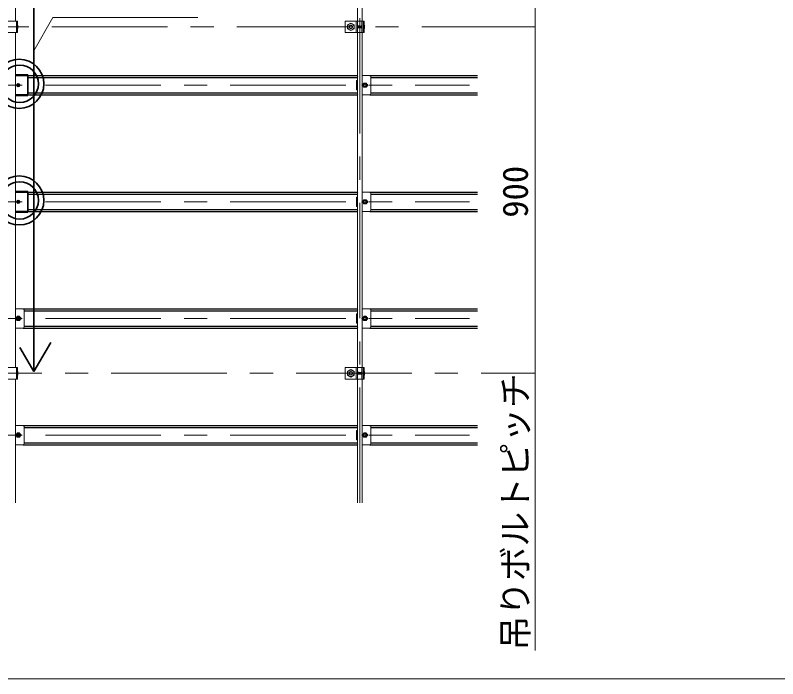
# Model space of a CAD drawing. Units: millimetres on the paper, enlarged 40 times, with parts at other scales. Extents: x -7800 to 7800, y -5578 to 5491.
# Drawn here: x 2500 to 3820, y 209 to 1358 of the extents above; entities that cross this region are included whole.
import ezdxf
from ezdxf.enums import TextEntityAlignment as Align

# ---------------------------------------------------------------- set-up
doc = ezdxf.new("R2010")
doc.units = ezdxf.units.MM
doc.header["$LTSCALE"] = 40
for name, pattern in [('CHAIN1', [8, 5, -1, 1, -1]), ('DASHED1', [1.8, 1.2, -0.6]), ('DASHED2', [3, 2, -1])]:
    doc.linetypes.add(name, pattern=pattern)
for name, color, linetype, lineweight in [('5-0_中心線', 4, 'CHAIN1', 9), ('5-1_吊りボルト', 7, 'Continuous', 18), ('5-2_野縁受け', 3, 'Continuous', 18), ('5-3_野縁', 2, 'Continuous', 25), ('5-4_斜め部材', 6, 'Continuous', 35), ('5-5_寸法', 7, 'Continuous', 9), ('5-6_文字', 7, 'Continuous', 18), ('5-7_金具', 6, 'Continuous', 35), ('5-A_クリップ', 7, 'Continuous', 18), ('5-B_ビス', 7, 'Continuous', 18), ('F-2_太線１', 3, 'Continuous', 18)]:
    doc.layers.add(name, color=color, linetype=linetype, lineweight=lineweight)
doc.styles.add('ＭＳ ゴシック', font='')
doc.styles.get('ＭＳ ゴシック').set_extended_font_data('MS Gothic')

msp = doc.modelspace()

# ---------------------------------------------------------------- linework, layer by layer
at = {"layer": '5-0_中心線'}
for p, q in [((3096.52, 513.54), (3096.52, 2262.87)), ((1923.85, 1338.21), (3400.52, 1338.21)), ((1592.52, 1237.21), (3286.52, 1237.21)), ((1592.52, 1035.21), (3286.52, 1035.21)), ((1592.52, 833.21), (3286.52, 833.21)), ((1706.51, 738.21), (3400.52, 738.21)), ((1592.52, 631.21), (3286.52, 631.21))]:
    msp.add_line(p, q, dxfattribs=at)
at = {"layer": '5-1_吊りボルト'}
for p, q in [((2504.29, 1348.21), (2471.18, 1348.21)), ((2502.35, 1328.21), (2502.35, 1348.21)), ((3071.18, 1348.21), (3071.18, 1328.21)), ((3104.29, 1348.21), (3071.18, 1348.21)), ((3092.52, 1328.21), (3092.52, 1348.21)), ((3100.18, 1328.21), (3100.18, 1348.21)), ((3102.35, 1328.21), (3102.35, 1348.21)), ((3075.52, 1341.48), (3081.18, 1344.75)), ((3075.52, 1334.94), (3075.52, 1341.48)), ((3081.18, 1344.75), (3086.85, 1341.48)), ((2504.29, 748.21), (2471.18, 748.21)), ((2502.35, 728.21), (2502.35, 748.21)), ((3071.18, 748.21), (3071.18, 728.21)), ((3104.29, 748.21), (3071.18, 748.21)), ((3075.52, 741.48), (3081.18, 744.75)), ((3075.52, 734.94), (3075.52, 741.48)), ((3081.18, 744.75), (3086.85, 741.48)), ((3092.52, 728.21), (3092.52, 748.21)), ((3100.18, 728.21), (3100.18, 748.21)), ((3102.35, 728.21), (3102.35, 748.21))]:
    msp.add_line(p, q, dxfattribs=at)
at = {"layer": '5-1_吊りボルト', "linetype": 'DASHED2'}
for p, q in [((3090.38, 1328.21), (3090.38, 1348.21)), ((3090.38, 728.21), (3090.38, 748.21))]:
    msp.add_line(p, q, dxfattribs=at)
at = {"layer": '5-1_吊りボルト'}
for points in [[(2471.18, 1328.21), (2504.29, 1328.21), (2504.29, 1348.21)], [(3071.18, 1328.21), (3104.29, 1328.21), (3104.29, 1348.21)], [(3075.52, 1334.94), (3081.18, 1331.66), (3086.85, 1334.94), (3086.85, 1341.48)], [(2471.18, 728.21), (2504.29, 728.21), (2504.29, 748.21)], [(3071.18, 728.21), (3104.29, 728.21), (3104.29, 748.21)], [(3075.52, 734.94), (3081.18, 731.66), (3086.85, 734.94), (3086.85, 741.48)]]:
    msp.add_lwpolyline(points, dxfattribs=at)
for centre, radius in [((3081.18, 1338.21), 5.67), ((3081.18, 1338.21), 3.18), ((3081.18, 738.21), 5.67), ((3081.18, 738.21), 3.18)]:
    msp.add_circle(centre, radius, dxfattribs=at)
at = {"layer": '5-1_吊りボルト', "linetype": 'DASHED1'}
for centre in [(3081.18, 1338.21), (3081.18, 738.21)]:
    msp.add_circle(centre, 2.84, dxfattribs=at)
at = {"layer": '5-2_野縁受け'}
for p, q in [((2500.52, 1348.21), (2500.52, 1928.21)), ((3092.52, 1348.21), (3092.52, 1928.21)), ((3100.52, 1348.21), (3100.52, 1928.21)), ((2500.52, 748.21), (2500.52, 1328.21)), ((3092.52, 748.21), (3092.52, 1328.21)), ((3100.52, 748.21), (3100.52, 1328.21)), ((2500.52, 513.54), (2500.52, 728.21)), ((3092.52, 513.54), (3092.52, 728.21)), ((3100.52, 513.54), (3100.52, 728.21))]:
    msp.add_line(p, q, dxfattribs=at)
at = {"layer": '5-3_野縁'}
for p, q in [((2522.35, 1253.87), (3092.52, 1253.87)), ((3113.85, 1253.87), (3300.52, 1253.87)), ((2522.35, 1250.54), (3092.52, 1250.54)), ((3115.85, 1250.54), (3300.52, 1250.54)), ((2522.35, 1223.87), (3092.52, 1223.87)), ((2522.35, 1220.54), (3092.52, 1220.54)), ((3113.85, 1220.54), (3300.52, 1220.54)), ((3115.85, 1223.87), (3300.52, 1223.87)), ((2522.35, 1051.87), (3092.52, 1051.87)), ((2522.35, 1048.54), (3092.52, 1048.54)), ((3113.85, 1051.87), (3300.52, 1051.87)), ((3115.85, 1048.54), (3300.52, 1048.54)), ((2522.35, 1021.87), (3092.52, 1021.87)), ((2522.35, 1018.54), (3092.52, 1018.54)), ((3113.85, 1018.54), (3300.52, 1018.54)), ((3115.85, 1021.87), (3300.52, 1021.87)), ((2513.85, 849.87), (3092.52, 849.87)), ((2515.85, 846.54), (3092.52, 846.54)), ((3113.85, 849.87), (3300.52, 849.87)), ((3115.85, 846.54), (3300.52, 846.54)), ((2515.85, 819.87), (3092.52, 819.87)), ((3115.85, 819.87), (3300.52, 819.87)), ((2513.85, 816.54), (3092.52, 816.54)), ((3113.85, 816.54), (3300.52, 816.54)), ((2513.85, 647.87), (3092.52, 647.87)), ((3113.85, 647.87), (3300.52, 647.87)), ((2515.85, 644.54), (3092.52, 644.54)), ((3115.85, 644.54), (3300.52, 644.54)), ((2513.85, 614.54), (3092.52, 614.54)), ((2515.85, 617.87), (3092.52, 617.87)), ((3113.85, 614.54), (3300.52, 614.54)), ((3115.85, 617.87), (3300.52, 617.87))]:
    msp.add_line(p, q, dxfattribs=at)
at = {"layer": '5-4_斜め部材'}
for p, q in [((2532.59, 1938.21), (2532.59, 741.2)), ((2532.59, 741.2), (2508.43, 783.05)), ((2532.59, 741.2), (2561.74, 791.69))]:
    msp.add_line(p, q, dxfattribs=at)
at = {"layer": '5-5_寸法', "color": 4}
for p, q in [((3400.52, 1338.21), (3400.52, 1938.21)), ((3400.52, 258.21), (3400.52, 1338.21))]:
    msp.add_line(p, q, dxfattribs=at)
at = {"layer": '5-6_文字'}
for q in [(2532.28, 1296.64), (2816.62, 1354.38)]:
    msp.add_line((2565.61, 1354.38), q, dxfattribs=at)
at = {"layer": '5-7_金具'}
for p, q in [((2500.52, 1255.21), (2522.35, 1255.21)), ((2522.35, 1219.21), (2522.35, 1255.21)), ((2500.52, 1219.21), (2522.35, 1219.21)), ((2500.52, 1053.21), (2522.35, 1053.21)), ((2522.35, 1017.21), (2522.35, 1053.21)), ((2500.52, 1017.21), (2522.35, 1017.21))]:
    msp.add_line(p, q, dxfattribs=at)
at = {"layer": '5-7_金具', "linetype": 'DASHED1'}
for p, q in [((2500.52, 1254.14), (2522.35, 1254.14)), ((2500.52, 1220.27), (2522.35, 1220.27)), ((2500.52, 1052.14), (2522.35, 1052.14)), ((2500.52, 1018.27), (2522.35, 1018.27))]:
    msp.add_line(p, q, dxfattribs=at)
at = {"layer": '5-7_金具'}
for centre, radius in [((2507.33, 1239.61), 42.53), ((2508.06, 1239.61), 32.35), ((2505.52, 1237.21), 2.17), ((2507.33, 1037.61), 42.53), ((2508.06, 1037.61), 32.35), ((2505.52, 1035.21), 2.17)]:
    msp.add_circle(centre, radius, dxfattribs=at)
at = {"layer": '5-A_クリップ'}
for p, q in [((3113.85, 1253.87), (3100.52, 1253.87)), ((3090.98, 1245.21), (3092.52, 1245.21)), ((3090.98, 1229.21), (3090.98, 1245.21)), ((3094.52, 1252.77), (3094.73, 1252.77)), ((3115.85, 1222.54), (3115.85, 1251.87)), ((3115.85, 1251.02), (3115.85, 1223.39)), ((3092.52, 1229.21), (3090.98, 1229.21)), ((3094.73, 1221.64), (3094.52, 1221.64)), ((3100.52, 1220.54), (3113.85, 1220.54)), ((3090.98, 1043.21), (3092.52, 1043.21)), ((3090.98, 1027.21), (3090.98, 1043.21)), ((3094.52, 1050.77), (3094.73, 1050.77)), ((3113.85, 1051.87), (3100.52, 1051.87)), ((3115.85, 1020.54), (3115.85, 1049.87)), ((3115.85, 1049.02), (3115.85, 1021.39)), ((3092.52, 1027.21), (3090.98, 1027.21)), ((3094.73, 1019.64), (3094.52, 1019.64)), ((3100.52, 1018.54), (3113.85, 1018.54)), ((2513.85, 849.87), (2500.52, 849.87)), ((2515.85, 818.54), (2515.85, 847.87)), ((2515.85, 847.02), (2515.85, 819.39)), ((3094.52, 848.77), (3094.73, 848.77)), ((3113.85, 849.87), (3100.52, 849.87)), ((3115.85, 818.54), (3115.85, 847.87)), ((3115.85, 847.02), (3115.85, 819.39)), ((3090.98, 841.21), (3092.52, 841.21)), ((3090.98, 825.21), (3090.98, 841.21)), ((3092.52, 825.21), (3090.98, 825.21)), ((2500.52, 816.54), (2513.85, 816.54)), ((3094.73, 817.64), (3094.52, 817.64)), ((3100.52, 816.54), (3113.85, 816.54)), ((2513.85, 647.87), (2500.52, 647.87)), ((3094.52, 646.77), (3094.73, 646.77)), ((3113.85, 647.87), (3100.52, 647.87)), ((2515.85, 616.54), (2515.85, 645.87)), ((2515.85, 645.02), (2515.85, 617.39)), ((3090.98, 639.21), (3092.52, 639.21)), ((3090.98, 623.21), (3090.98, 639.21)), ((3115.85, 616.54), (3115.85, 645.87)), ((3115.85, 645.02), (3115.85, 617.39)), ((3092.52, 623.21), (3090.98, 623.21)), ((2500.52, 614.54), (2513.85, 614.54)), ((3094.73, 615.64), (3094.52, 615.64)), ((3100.52, 614.54), (3113.85, 614.54))]:
    msp.add_line(p, q, dxfattribs=at)
for centre, radius, start, end in [((3113.85, 1251.87), 2, 0, 90), ((3102.68, 1237.21), 2.17, 94.04304, 265.95748), ((3108.35, 1237.21), 2.17, 274.042, 85.95748), ((3113.85, 1222.54), 2, 270, 0), ((3113.85, 1049.87), 2, 0, 90), ((3102.68, 1035.21), 2.17, 94.04304, 265.95748), ((3108.35, 1035.21), 2.17, 274.042, 85.95748), ((3113.85, 1020.54), 2, 270, 0), ((2513.85, 847.87), 2, 0, 90), ((3113.85, 847.87), 2, 0, 90), ((2502.68, 833.21), 2.17, 94.04304, 265.95748), ((2508.35, 833.21), 2.17, 274.042, 85.95748), ((3102.68, 833.21), 2.17, 94.04304, 265.95748), ((3108.35, 833.21), 2.17, 274.042, 85.95748), ((2513.85, 818.54), 2, 270, 0), ((3113.85, 818.54), 2, 270, 0), ((2513.85, 645.87), 2, 0, 90), ((3113.85, 645.87), 2, 0, 90), ((2502.68, 631.21), 2.17, 94.04304, 265.95748), ((2508.35, 631.21), 2.17, 274.042, 85.95748), ((3102.68, 631.21), 2.17, 94.04304, 265.95748), ((3108.35, 631.21), 2.17, 274.042, 85.95748), ((2513.85, 616.54), 2, 270, 0), ((3113.85, 616.54), 2, 270, 0)]:
    msp.add_arc(centre, radius, start, end, dxfattribs=at)
at = {"layer": '5-B_ビス'}
for p, q in [((2504.68, 1335.89), (2504.68, 1340.51)), ((3092.52, 1339.7), (3092.56, 1339.66)), ((3092.52, 1336.58), (3092.56, 1336.53)), ((3092.56, 1339.66), (3092.77, 1339.66)), ((3092.56, 1339.66), (3092.77, 1336.74)), ((3092.56, 1336.53), (3092.77, 1336.74)), ((3092.77, 1339.66), (3092.97, 1339.87)), ((3092.77, 1339.66), (3092.97, 1336.74)), ((3092.77, 1336.74), (3092.97, 1336.74)), ((3092.97, 1339.87), (3093.18, 1339.66)), ((3092.97, 1336.74), (3093.18, 1336.53)), ((3093.18, 1339.66), (3093.39, 1339.66)), ((3093.18, 1339.66), (3093.39, 1336.74)), ((3093.18, 1336.53), (3093.39, 1336.74)), ((3093.39, 1339.66), (3093.6, 1339.87)), ((3093.39, 1339.66), (3093.6, 1336.74)), ((3093.39, 1336.74), (3093.6, 1336.74)), ((3093.6, 1339.87), (3093.81, 1339.66)), ((3093.6, 1336.74), (3093.81, 1336.53)), ((3093.81, 1339.66), (3094.02, 1339.66)), ((3093.81, 1339.66), (3094.02, 1336.74)), ((3093.81, 1336.53), (3094.02, 1336.74)), ((3094.02, 1339.66), (3094.22, 1339.87)), ((3094.02, 1339.66), (3094.22, 1336.74)), ((3094.02, 1336.74), (3094.22, 1336.74)), ((3094.22, 1339.87), (3094.43, 1339.66)), ((3094.22, 1336.74), (3094.43, 1336.53)), ((3094.43, 1339.66), (3094.64, 1339.66)), ((3094.43, 1339.66), (3094.64, 1336.74)), ((3094.43, 1336.53), (3094.64, 1336.74)), ((3094.64, 1339.66), (3094.85, 1339.87)), ((3094.64, 1339.66), (3094.85, 1336.74)), ((3094.64, 1336.74), (3094.85, 1336.74)), ((3094.85, 1339.87), (3095.06, 1339.66)), ((3094.85, 1336.74), (3095.06, 1336.53)), ((3095.06, 1339.66), (3095.27, 1339.66)), ((3095.06, 1339.66), (3095.27, 1336.74)), ((3095.06, 1336.53), (3095.27, 1336.74)), ((3095.27, 1339.66), (3095.47, 1339.87)), ((3095.27, 1339.66), (3095.47, 1336.74)), ((3095.27, 1336.74), (3095.47, 1336.74)), ((3095.47, 1339.87), (3095.68, 1339.66)), ((3095.47, 1336.74), (3095.68, 1336.53)), ((3095.68, 1339.66), (3095.89, 1339.66)), ((3095.68, 1339.66), (3095.89, 1336.74)), ((3095.68, 1336.53), (3095.89, 1336.74)), ((3095.89, 1339.66), (3096.1, 1339.87)), ((3095.89, 1339.66), (3096.1, 1336.74)), ((3095.89, 1336.74), (3096.1, 1336.74)), ((3096.1, 1339.87), (3096.31, 1339.66)), ((3096.1, 1336.74), (3096.31, 1336.53)), ((3096.31, 1339.66), (3096.52, 1339.66)), ((3096.31, 1339.66), (3096.52, 1336.74)), ((3096.31, 1336.53), (3096.52, 1336.74)), ((3096.52, 1339.66), (3096.72, 1339.87)), ((3096.52, 1339.66), (3096.72, 1336.74)), ((3096.52, 1336.74), (3096.72, 1336.74)), ((3096.72, 1339.87), (3096.93, 1339.66)), ((3096.72, 1336.74), (3096.93, 1336.53)), ((3096.93, 1339.66), (3097.14, 1339.66)), ((3096.93, 1339.66), (3097.14, 1336.74)), ((3096.93, 1336.53), (3097.14, 1336.74)), ((3097.14, 1339.66), (3097.35, 1339.87)), ((3097.14, 1339.66), (3097.35, 1336.74)), ((3097.14, 1336.74), (3097.35, 1336.74)), ((3097.35, 1339.87), (3097.56, 1339.66)), ((3097.35, 1336.74), (3097.56, 1336.53)), ((3097.56, 1339.66), (3097.77, 1336.74)), ((3097.56, 1336.53), (3097.77, 1336.74)), ((3097.77, 1339.66), (3097.97, 1336.74)), ((3097.77, 1336.74), (3097.97, 1336.74)), ((3097.97, 1339.87), (3098.18, 1339.66)), ((3097.97, 1336.74), (3098.18, 1336.53)), ((3098.18, 1339.66), (3098.39, 1339.66)), ((3098.18, 1339.66), (3098.39, 1336.74)), ((3098.18, 1336.53), (3098.39, 1336.74)), ((3098.39, 1339.66), (3098.6, 1339.87)), ((3098.39, 1339.66), (3098.6, 1336.74)), ((3098.39, 1336.74), (3098.6, 1336.74)), ((3098.6, 1339.87), (3098.81, 1339.66)), ((3098.6, 1336.74), (3098.81, 1336.53)), ((3098.81, 1339.66), (3099.02, 1339.66)), ((3098.81, 1339.66), (3099.02, 1336.74)), ((3098.81, 1336.53), (3099.02, 1336.74)), ((3099.02, 1339.66), (3099.22, 1339.87)), ((3099.02, 1339.66), (3099.22, 1336.74)), ((3099.02, 1336.74), (3099.22, 1336.74)), ((3099.22, 1339.87), (3099.43, 1339.66)), ((3099.22, 1336.74), (3099.43, 1336.53)), ((3099.43, 1339.66), (3099.64, 1339.66)), ((3099.43, 1339.66), (3099.64, 1336.74)), ((3099.43, 1336.53), (3099.64, 1336.74)), ((3099.64, 1339.66), (3099.85, 1339.87)), ((3099.64, 1339.66), (3099.85, 1336.74)), ((3099.64, 1336.74), (3099.85, 1336.74)), ((3099.85, 1339.87), (3100.06, 1339.66)), ((3099.85, 1336.74), (3100.06, 1336.53)), ((3100.06, 1339.66), (3100.18, 1337.92)), ((3100.06, 1339.66), (3100.18, 1339.66)), ((3100.06, 1336.53), (3100.18, 1336.66)), ((3104.68, 1335.89), (3104.68, 1340.51)), ((3101.28, 1237.21), (3103.4, 1240.87)), ((3103.4, 1240.87), (3107.63, 1240.87)), ((3107.63, 1240.87), (3109.75, 1237.21)), ((3103.4, 1233.54), (3101.28, 1237.21)), ((3107.63, 1233.54), (3103.4, 1233.54)), ((3109.75, 1237.21), (3107.63, 1233.54)), ((3101.28, 1035.21), (3103.4, 1038.87)), ((3103.4, 1031.54), (3101.28, 1035.21)), ((3103.4, 1038.87), (3107.63, 1038.87)), ((3107.63, 1031.54), (3103.4, 1031.54)), ((3107.63, 1038.87), (3109.75, 1035.21)), ((3109.75, 1035.21), (3107.63, 1031.54)), ((2501.28, 833.21), (2503.4, 836.87)), ((2503.4, 829.54), (2501.28, 833.21)), ((2503.4, 836.87), (2507.63, 836.87)), ((2507.63, 836.87), (2509.75, 833.21)), ((2509.75, 833.21), (2507.63, 829.54)), ((3101.28, 833.21), (3103.4, 836.87)), ((3103.4, 829.54), (3101.28, 833.21)), ((3103.4, 836.87), (3107.63, 836.87)), ((3107.63, 836.87), (3109.75, 833.21)), ((3109.75, 833.21), (3107.63, 829.54)), ((2507.63, 829.54), (2503.4, 829.54)), ((3107.63, 829.54), (3103.4, 829.54)), ((2504.68, 735.89), (2504.68, 740.51)), ((3092.52, 739.7), (3092.56, 739.66)), ((3092.56, 739.66), (3092.77, 739.66)), ((3092.56, 739.66), (3092.77, 736.74)), ((3092.77, 739.66), (3092.97, 739.87)), ((3092.77, 739.66), (3092.97, 736.74)), ((3092.97, 739.87), (3093.18, 739.66)), ((3093.18, 739.66), (3093.39, 739.66)), ((3093.18, 739.66), (3093.39, 736.74)), ((3093.39, 739.66), (3093.6, 739.87)), ((3093.39, 739.66), (3093.6, 736.74)), ((3093.6, 739.87), (3093.81, 739.66)), ((3093.81, 739.66), (3094.02, 739.66)), ((3093.81, 739.66), (3094.02, 736.74)), ((3094.02, 739.66), (3094.22, 739.87)), ((3094.02, 739.66), (3094.22, 736.74)), ((3094.22, 739.87), (3094.43, 739.66)), ((3094.43, 739.66), (3094.64, 739.66)), ((3094.43, 739.66), (3094.64, 736.74)), ((3094.64, 739.66), (3094.85, 739.87)), ((3094.64, 739.66), (3094.85, 736.74)), ((3094.85, 739.87), (3095.06, 739.66)), ((3095.06, 739.66), (3095.27, 739.66)), ((3095.06, 739.66), (3095.27, 736.74)), ((3095.27, 739.66), (3095.47, 739.87)), ((3095.27, 739.66), (3095.47, 736.74)), ((3095.47, 739.87), (3095.68, 739.66)), ((3095.68, 739.66), (3095.89, 739.66)), ((3095.68, 739.66), (3095.89, 736.74)), ((3095.89, 739.66), (3096.1, 739.87)), ((3095.89, 739.66), (3096.1, 736.74)), ((3096.1, 739.87), (3096.31, 739.66)), ((3096.31, 739.66), (3096.52, 739.66)), ((3096.31, 739.66), (3096.52, 736.74)), ((3096.52, 739.66), (3096.72, 739.87)), ((3096.52, 739.66), (3096.72, 736.74)), ((3096.72, 739.87), (3096.93, 739.66)), ((3096.93, 739.66), (3097.14, 739.66)), ((3096.93, 739.66), (3097.14, 736.74)), ((3097.14, 739.66), (3097.35, 739.87)), ((3097.14, 739.66), (3097.35, 736.74)), ((3097.35, 739.87), (3097.56, 739.66)), ((3097.56, 739.66), (3097.77, 736.74)), ((3097.77, 739.66), (3097.97, 736.74)), ((3097.97, 739.87), (3098.18, 739.66)), ((3098.18, 739.66), (3098.39, 739.66)), ((3098.18, 739.66), (3098.39, 736.74)), ((3098.39, 739.66), (3098.6, 739.87)), ((3098.39, 739.66), (3098.6, 736.74)), ((3098.6, 739.87), (3098.81, 739.66)), ((3098.81, 739.66), (3099.02, 739.66)), ((3098.81, 739.66), (3099.02, 736.74)), ((3099.02, 739.66), (3099.22, 739.87)), ((3099.02, 739.66), (3099.22, 736.74)), ((3099.22, 739.87), (3099.43, 739.66)), ((3099.43, 739.66), (3099.64, 739.66)), ((3099.43, 739.66), (3099.64, 736.74)), ((3099.64, 739.66), (3099.85, 739.87)), ((3099.64, 739.66), (3099.85, 736.74)), ((3099.85, 739.87), (3100.06, 739.66)), ((3100.06, 739.66), (3100.18, 737.92)), ((3100.06, 739.66), (3100.18, 739.66)), ((3104.68, 735.89), (3104.68, 740.51)), ((3092.52, 736.58), (3092.56, 736.53)), ((3092.56, 736.53), (3092.77, 736.74)), ((3092.77, 736.74), (3092.97, 736.74)), ((3092.97, 736.74), (3093.18, 736.53)), ((3093.18, 736.53), (3093.39, 736.74)), ((3093.39, 736.74), (3093.6, 736.74)), ((3093.6, 736.74), (3093.81, 736.53)), ((3093.81, 736.53), (3094.02, 736.74)), ((3094.02, 736.74), (3094.22, 736.74)), ((3094.22, 736.74), (3094.43, 736.53)), ((3094.43, 736.53), (3094.64, 736.74)), ((3094.64, 736.74), (3094.85, 736.74)), ((3094.85, 736.74), (3095.06, 736.53)), ((3095.06, 736.53), (3095.27, 736.74)), ((3095.27, 736.74), (3095.47, 736.74)), ((3095.47, 736.74), (3095.68, 736.53)), ((3095.68, 736.53), (3095.89, 736.74)), ((3095.89, 736.74), (3096.1, 736.74)), ((3096.1, 736.74), (3096.31, 736.53)), ((3096.31, 736.53), (3096.52, 736.74)), ((3096.52, 736.74), (3096.72, 736.74)), ((3096.72, 736.74), (3096.93, 736.53)), ((3096.93, 736.53), (3097.14, 736.74)), ((3097.14, 736.74), (3097.35, 736.74)), ((3097.35, 736.74), (3097.56, 736.53)), ((3097.56, 736.53), (3097.77, 736.74)), ((3097.77, 736.74), (3097.97, 736.74)), ((3097.97, 736.74), (3098.18, 736.53)), ((3098.18, 736.53), (3098.39, 736.74)), ((3098.39, 736.74), (3098.6, 736.74)), ((3098.6, 736.74), (3098.81, 736.53)), ((3098.81, 736.53), (3099.02, 736.74)), ((3099.02, 736.74), (3099.22, 736.74)), ((3099.22, 736.74), (3099.43, 736.53)), ((3099.43, 736.53), (3099.64, 736.74)), ((3099.64, 736.74), (3099.85, 736.74)), ((3099.85, 736.74), (3100.06, 736.53)), ((3100.06, 736.53), (3100.18, 736.66)), ((2501.28, 631.21), (2503.4, 634.87)), ((2503.4, 634.87), (2507.63, 634.87)), ((2507.63, 634.87), (2509.75, 631.21)), ((3101.28, 631.21), (3103.4, 634.87)), ((3103.4, 634.87), (3107.63, 634.87)), ((3107.63, 634.87), (3109.75, 631.21)), ((2503.4, 627.54), (2501.28, 631.21)), ((2507.63, 627.54), (2503.4, 627.54)), ((2509.75, 631.21), (2507.63, 627.54)), ((3103.4, 627.54), (3101.28, 631.21)), ((3107.63, 627.54), (3103.4, 627.54)), ((3109.75, 631.21), (3107.63, 627.54))]:
    msp.add_line(p, q, dxfattribs=at)
for points in [[(3097.56, 1339.66), (3097.77, 1339.66), (3097.97, 1339.87)], [(3097.56, 739.66), (3097.77, 739.66), (3097.97, 739.87)]]:
    msp.add_lwpolyline(points, dxfattribs=at)
for centre, radius in [((3105.52, 1237.21), 3.49), ((3105.52, 1237.21), 2.33), ((3105.52, 1035.21), 3.49), ((3105.52, 1035.21), 2.33), ((2505.52, 833.21), 3.49), ((2505.52, 833.21), 2.33), ((3105.52, 833.21), 3.49), ((3105.52, 833.21), 2.33), ((2505.52, 631.21), 3.49), ((2505.52, 631.21), 2.33), ((3105.52, 631.21), 3.49), ((3105.52, 631.21), 2.33)]:
    msp.add_circle(centre, radius, dxfattribs=at)
at = {"layer": '5-B_ビス', "linetype": 'DASHED1'}
for centre in [(3105.52, 1237.21), (3105.52, 1035.21), (2505.52, 833.21), (3105.52, 833.21), (2505.52, 631.21), (3105.52, 631.21)]:
    msp.add_circle(centre, 1.83, dxfattribs=at)
at = {"layer": '5-B_ビス'}
for centre, radius, start, end in [((2503.79, 1340.51), 0.889, 303.93712, 56.06288), ((2501.79, 1338.2), 2.89, 329.77861, 30.22139), ((2503.79, 1335.89), 0.889, 303.93712, 56.06288), ((3103.79, 1340.51), 0.889, 303.93712, 56.06288), ((3101.79, 1338.2), 2.89, 329.77861, 30.22139), ((3103.79, 1335.89), 0.889, 303.93712, 56.06288), ((2503.79, 740.51), 0.889, 303.93712, 56.06288), ((2501.79, 738.2), 2.89, 329.77861, 30.22139), ((3103.79, 740.51), 0.889, 303.93712, 56.06288), ((3101.79, 738.2), 2.89, 329.77861, 30.22139), ((2503.79, 735.89), 0.889, 303.93712, 56.06288), ((3103.79, 735.89), 0.889, 303.93712, 56.06288)]:
    msp.add_arc(centre, radius, start, end, dxfattribs=at)
at = {"layer": 'F-2_太線１'}
msp.add_lwpolyline([(78.17, 2442.06), (78.17, 209.07), (7638.17, 209.07)], dxfattribs=at)

# ---------------------------------------------------------------- texts
at = {"layer": '5-5_寸法', "style": 'ＭＳ ゴシック'}
for s, p in [('900', (3400.85, 1007.71)), ('吊りボルトピッチ', (3400.85, 258.21))]:
    msp.add_text(s, height=43.99, rotation=90, dxfattribs=at).set_placement(p, align=Align.BOTTOM_LEFT)

doc.saveas('drawing.dxf')
